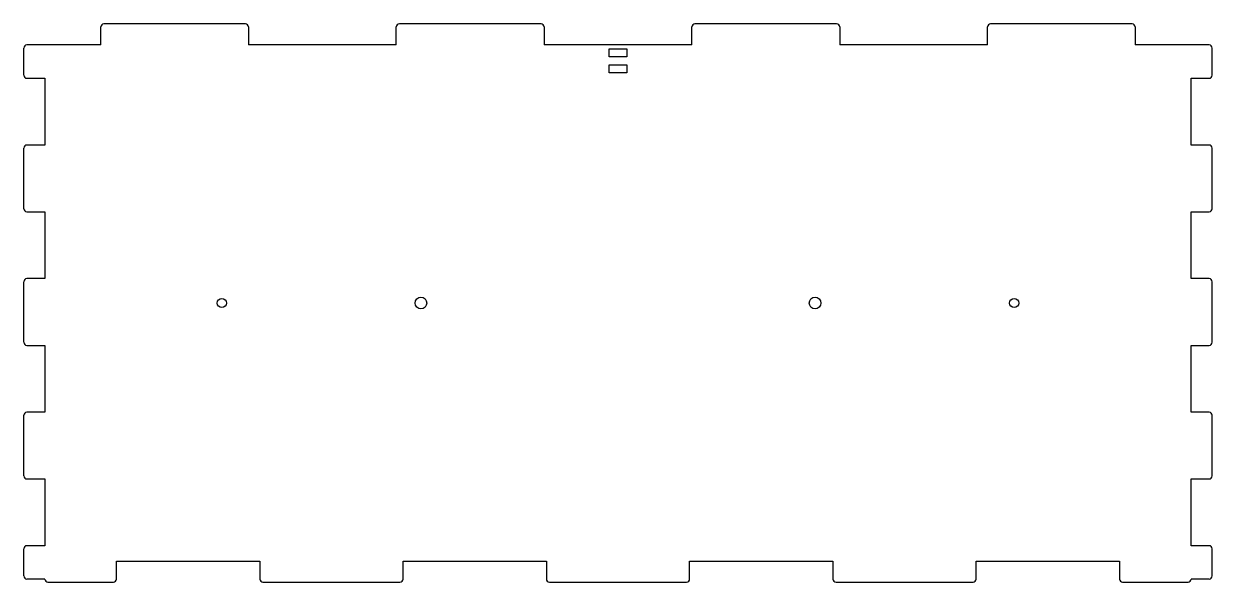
# Model space of a CAD drawing. Header units: millimetres. Extents: x 0 to 766, y 0 to 360.
import ezdxf

# ---------------------------------------------------------------- set-up
doc = ezdxf.new("R2010")
doc.units = ezdxf.units.MM
doc.layers.add('CutProfile', color=7, linetype='CONTINUOUS')

msp = doc.modelspace()

# ---------------------------------------------------------------- linework, layer by layer
at = {"layer": 'CutProfile'}
for p, q in [((49.625, 346), (49.625, 357.6)), ((142.875, 359.6), (51.625, 359.6)), ((144.875, 357.6), (144.875, 346)), ((240.125, 346), (240.125, 357.6)), ((333.375, 359.6), (242.125, 359.6)), ((335.375, 357.6), (335.375, 346)), ((430.625, 346), (430.625, 357.6)), ((523.875, 359.6), (432.625, 359.6)), ((525.875, 357.6), (525.875, 346)), ((621.125, 346), (621.125, 357.6)), ((714.375, 359.6), (623.125, 359.6)), ((716.375, 357.6), (716.375, 346)), ((49.625, 346), (2, 346)), ((240.125, 346), (144.875, 346)), ((430.625, 346), (335.375, 346)), ((621.125, 346), (525.875, 346)), ((764, 346), (716.375, 346)), ((0, 326.5), (0, 344)), ((377.2, 343.425), (388.8, 343.425)), ((377.2, 338.275), (377.2, 343.425)), ((388.8, 338.275), (377.2, 338.275)), ((388.8, 343.425), (388.8, 338.275)), ((766, 326.5), (766, 344)), ((377.2, 333.125), (388.8, 333.125)), ((377.2, 327.975), (377.2, 333.125)), ((388.8, 333.125), (388.8, 327.975)), ((2, 324.5), (13.6, 324.5)), ((13.6, 324.5), (13.6, 281.5)), ((388.8, 327.975), (377.2, 327.975)), ((752.4, 324.5), (764, 324.5)), ((752.4, 281.5), (752.4, 324.5)), ((0, 240.5), (0, 279.5)), ((13.6, 281.5), (2, 281.5)), ((764, 281.5), (752.4, 281.5)), ((766, 240.5), (766, 279.5)), ((2, 238.5), (13.6, 238.5)), ((13.6, 238.5), (13.6, 195.5)), ((752.4, 238.5), (764, 238.5)), ((752.4, 195.5), (752.4, 238.5)), ((0, 154.5), (0, 193.5)), ((13.6, 195.5), (2, 195.5)), ((764, 195.5), (752.4, 195.5)), ((766, 154.5), (766, 193.5)), ((2, 152.5), (13.6, 152.5)), ((13.6, 152.5), (13.6, 109.5)), ((752.4, 152.5), (764, 152.5)), ((752.4, 109.5), (752.4, 152.5)), ((0, 68.5), (0, 107.5)), ((13.6, 109.5), (2, 109.5)), ((764, 109.5), (752.4, 109.5)), ((766, 68.5), (766, 107.5)), ((2, 66.5), (13.6, 66.5)), ((13.6, 66.5), (13.6, 23.5)), ((752.4, 66.5), (764, 66.5)), ((752.4, 23.5), (752.4, 66.5)), ((13.6, 23.5), (2, 23.5)), ((764, 23.5), (752.4, 23.5)), ((0, 4), (0, 21.5)), ((766, 4), (766, 21.5)), ((59.775, 13.6), (152.125, 13.6)), ((59.775, 2), (59.775, 13.6)), ((152.125, 13.6), (152.125, 2)), ((244.475, 13.6), (336.825, 13.6)), ((244.475, 2), (244.475, 13.6)), ((336.825, 13.6), (336.825, 2)), ((429.175, 13.6), (521.525, 13.6)), ((429.175, 2), (429.175, 13.6)), ((521.525, 13.6), (521.525, 2)), ((613.875, 13.6), (706.225, 13.6)), ((613.875, 2), (613.875, 13.6)), ((706.225, 13.6), (706.225, 2)), ((13.6, 2), (2, 2)), ((15.6, 0), (57.775, 0)), ((154.125, 0), (242.475, 0)), ((338.825, 0), (427.175, 0)), ((523.525, 0), (611.875, 0)), ((708.225, 0), (750.4, 0)), ((764, 2), (752.4, 2))]:
    msp.add_line(p, q, dxfattribs=at)
for centre, radius in [((127.667, 179.8), 3), ((256, 179.8), 3.75), ((510, 179.8), 3.75), ((638.333, 179.8), 3)]:
    msp.add_circle(centre, radius, dxfattribs=at)
for centre, start, end in [((51.625, 357.6), 90, 180), ((142.875, 357.6), 0, 90), ((242.125, 357.6), 90, 180), ((333.375, 357.6), 0, 90), ((432.625, 357.6), 90, 180), ((523.875, 357.6), 0, 90), ((623.125, 357.6), 90, 180), ((714.375, 357.6), 0, 90), ((2, 344), 90, 180), ((764, 344), 0, 90), ((2, 326.5), 180, -90), ((764, 326.5), -90, 0), ((2, 279.5), 90, 180), ((764, 279.5), 0, 90), ((2, 240.5), 180, -90), ((764, 240.5), -90, 0), ((2, 193.5), 90, 180), ((764, 193.5), 0, 90), ((2, 154.5), 180, -90), ((764, 154.5), -90, 0), ((2, 107.5), 90, 180), ((764, 107.5), 0, 90), ((2, 68.5), 180, -90), ((764, 68.5), -90, 0), ((2, 21.5), 90, 180), ((764, 21.5), 0, 90), ((2, 4), 180, -90), ((15.6, 2), -180, -90), ((57.775, 2), -90, 0), ((154.125, 2), -180, -90), ((242.475, 2), -90, 0), ((338.825, 2), -180, -90), ((427.175, 2), -90, 0), ((523.525, 2), -180, -90), ((611.875, 2), -90, 0), ((708.225, 2), -180, -90), ((750.4, 2), -90, 0), ((764, 4), -90, 0)]:
    msp.add_arc(centre, 2, start, end, dxfattribs=at)

doc.saveas('drawing.dxf')
